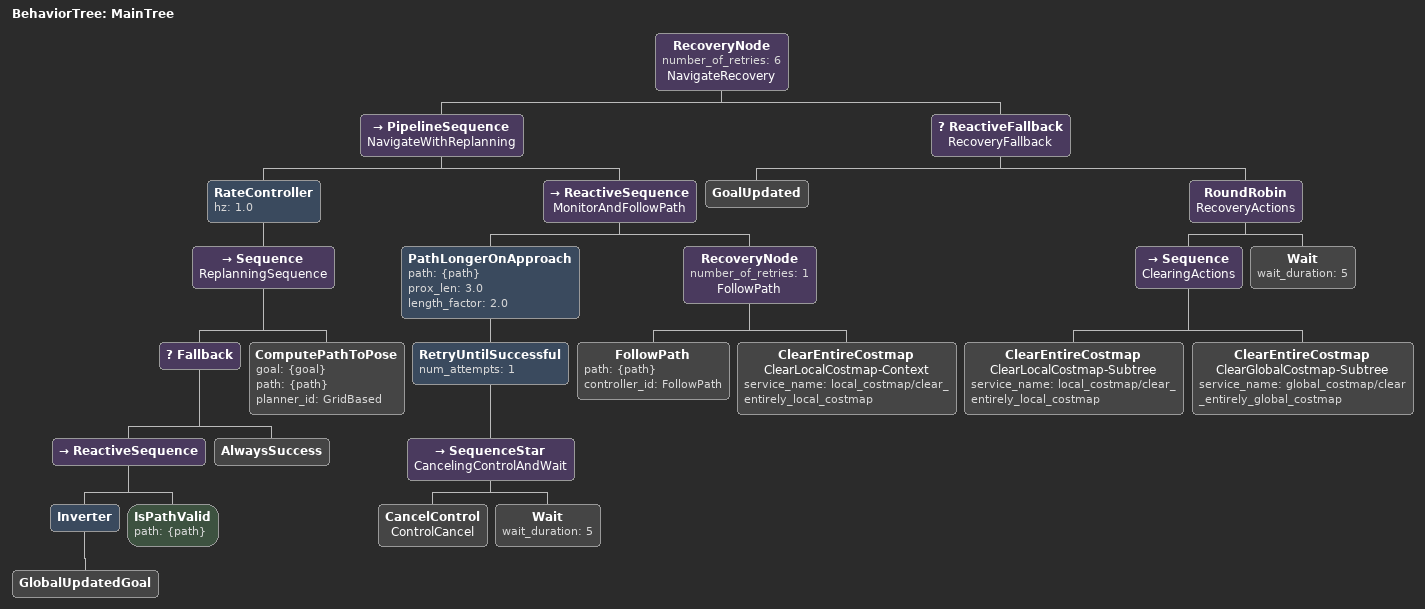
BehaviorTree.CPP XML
<root main_tree_to_execute="MainTree">
  <BehaviorTree ID="MainTree">
    <RecoveryNode number_of_retries="6" name="NavigateRecovery">
      <PipelineSequence name="NavigateWithReplanning">
        <RateController hz="1.0">
          <Sequence name="ReplanningSequence">
            <Fallback>
              <ReactiveSequence>
                <Inverter>
                  <GlobalUpdatedGoal/>
                </Inverter>
                <IsPathValid path="{path}"/>
              </ReactiveSequence>
              <AlwaysSuccess/>
            </Fallback>
            <ComputePathToPose goal="{goal}" path="{path}" planner_id="GridBased"/>
          </Sequence>
        </RateController>
        <ReactiveSequence name="MonitorAndFollowPath">
          <PathLongerOnApproach path="{path}" prox_len="3.0" length_factor="2.0">
            <RetryUntilSuccessful num_attempts="1">
              <SequenceStar name="CancelingControlAndWait">
                <CancelControl name="ControlCancel"/>
                <Wait wait_duration="5"/>
              </SequenceStar>
            </RetryUntilSuccessful>
          </PathLongerOnApproach>
          <RecoveryNode number_of_retries="1" name="FollowPath">
            <FollowPath path="{path}" controller_id="FollowPath"/>
            <ClearEntireCostmap name="ClearLocalCostmap-Context" service_name="local_costmap/clear_entirely_local_costmap"/>
          </RecoveryNode>
        </ReactiveSequence>
      </PipelineSequence>
      <ReactiveFallback name="RecoveryFallback">
        <GoalUpdated/>
        <RoundRobin name="RecoveryActions">
          <Sequence name="ClearingActions">
            <ClearEntireCostmap name="ClearLocalCostmap-Subtree" service_name="local_costmap/clear_entirely_local_costmap"/>
            <ClearEntireCostmap name="ClearGlobalCostmap-Subtree" service_name="global_costmap/clear_entirely_global_costmap"/>
          </Sequence>
          <Wait wait_duration="5"/>
        </RoundRobin>
      </ReactiveFallback>
    </RecoveryNode>
  </BehaviorTree>
</root>
